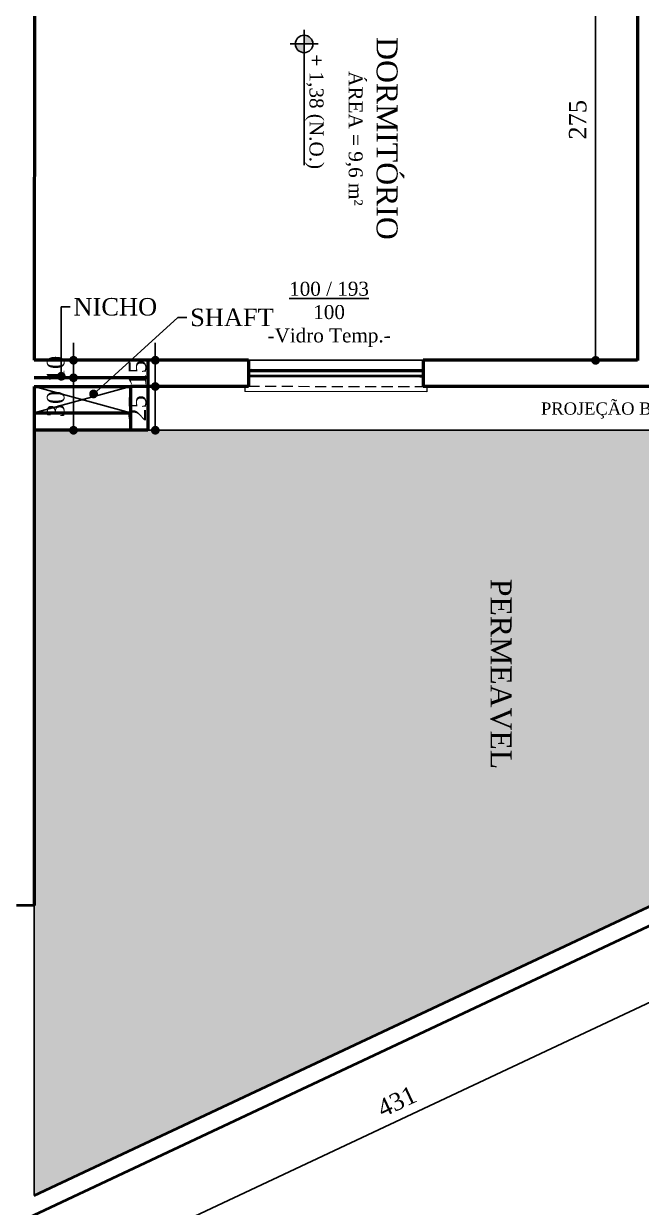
# Model space of a CAD drawing. Header units: centimetres. Extents: x -48696 to 156237, y -5617 to 29024.
# Drawn here: x -19625 to -19272, y 19150 to 19826 of the extents above; entities that cross this region are included whole.
import ezdxf
from ezdxf import colors
from ezdxf.entities.mleader import LeaderData, LeaderLine
from ezdxf.math import Vec2, Vec3

# ---------------------------------------------------------------- set-up
doc = ezdxf.new("R2010")
doc.units = ezdxf.units.CM
doc.linetypes.add('HIDDEN', pattern=[9.525, 6.35, -3.175])
doc.layers.add('A0 BV', color=7, linetype='Continuous', plot=False)
for name, color, linetype in [('ACESSORIOS', 2, 'Continuous'), ('Hachuria - Moveis', 1, 'Continuous'), ('Piso', 55, 'Continuous'), ('PN010', 1, 'Continuous'), ('PN060', 6, 'Continuous'), ('Portas-Cotas', 2, 'Continuous'), ('Texto', 2, 'Continuous')]:
    doc.layers.add(name, color=color, linetype=linetype)
for name, color, linetype, lineweight in [('Hachura', 1, 'Continuous', 9), ('Parede Baixa', 5, 'Continuous', 50), ('Parede Corte', 4, 'Continuous', 40), ('Portas - Janelas', 2, 'Continuous', 20), ('Projeção Janela', 15, 'HIDDEN', 9)]:
    doc.layers.add(name, color=color, linetype=linetype, lineweight=lineweight)
doc.styles.add('Valéria', font='romantic.ttf', dxfattribs={"height": 10})
doc.dimstyles.new('Cota - 50', dxfattribs={"dimtxt": 10, "dimasz": 5, "dimexe": 10, "dimexo": 20, "dimgap": 5, "dimtad": 1, "dimtxsty": 'Valéria', "dimblk": 'DOT', "dimcen": 0, "dimclrd": 12, "dimclre": 12, "dimclrt": 2, "dimazin": 2, "dimtfac": 1, "dimtix": 1, "dimtmove": 0, "dimatfit": 3, "dimldrblk": 'DOT', "dimfxl": 1, "dimarcsym": 0})

# ---------------------------------------------------------------- blocks, each defined once
blk = doc.blocks.new('_Dot')
at = {"color": 0, "linetype": 'ByBlock', "lineweight": -2}
blk.add_line((-0.5, 0), (-1, 0), dxfattribs=at)
at = {"color": 0, "linetype": 'ByBlock', "const_width": 0.5}
blk.add_lwpolyline([(-0.25, 0, 1), (0.25, 0, 1)], format="xyb", close=True, dxfattribs=at)
blk = doc.blocks.new('*D919')
at = {"color": 12, "lineweight": -2, "transparency": 16777216}
for p, q in [((-18501.39, 19648.51), (-18437.79, 19513.11)), ((-20858.77, 18387.11), (-18446.57, 19520.03)), ((-20922.64, 18511.34), (-20859.05, 18375.93))]:
    blk.add_line(p, q, dxfattribs=at)
at = {"layer": 'Defpoints', "color": 0, "transparency": 16777216}
for p in [(-18509.89, 19666.62), (-18442.04, 19522.16), (-20931.14, 18529.44)]:
    blk.add_point(p, dxfattribs=at)
at = {"color": 12, "lineweight": -2, "transparency": 16777216, "xscale": 5, "yscale": 5, "zscale": 5}
for p, rotation in [((-18442.04, 19522.16), 25.15779224117076), ((-20863.3, 18384.98), 205.1577922411708)]:
    blk.add_blockref('_Dot', p, dxfattribs=dict(at, rotation=rotation))
at = {"color": 2, "transparency": 16777216, "insert": (-19657, 18962.8), "char_height": 10, "attachment_point": 5, "rotation": 25.15779, "style": 'Valéria'}
blk.add_mtext('2675', dxfattribs=at)
blk = doc.blocks.new('*D958')
at = {"color": 12, "lineweight": -2, "transparency": 16777216}
for p, q in [((-19220.94, 19310.57), (-19208.36, 19283.77)), ((-19217.13, 19290.7), (-19598.2, 19111.73)), ((-19611.06, 19127.34), (-19598.47, 19100.55))]:
    blk.add_line(p, q, dxfattribs=at)
at = {"layer": 'Defpoints', "color": 0, "transparency": 16777216}
for p in [(-19229.44, 19328.67), (-19619.56, 19145.45), (-19602.72, 19109.6)]:
    blk.add_point(p, dxfattribs=at)
at = {"color": 12, "lineweight": -2, "transparency": 16777216, "xscale": 5, "yscale": 5, "zscale": 5}
for p, rotation in [((-19212.61, 19292.82), 25.15779151791207), ((-19602.72, 19109.6), 205.1577915179121)]:
    blk.add_blockref('_Dot', p, dxfattribs=dict(at, rotation=rotation))
at = {"color": 2, "transparency": 16777216, "insert": (-19411.96, 19210.36), "char_height": 10, "attachment_point": 5, "rotation": 25.15779, "style": 'Valéria'}
blk.add_mtext('431', dxfattribs=at)
blk = doc.blocks.new('*D1030')
at = {"color": 12, "lineweight": -2, "transparency": 16777216}
for p, q in [((-19596.93, 19638.95), (-19596.93, 19643.95)), ((-19574.35, 19633.95), (-19606.93, 19633.95)), ((-19596.93, 19633.95), (-19596.93, 19623.95)), ((-19574.36, 19623.95), (-19606.93, 19623.95)), ((-19596.93, 19618.95), (-19596.93, 19613.95))]:
    blk.add_line(p, q, dxfattribs=at)
at = {"layer": 'Defpoints', "color": 0, "transparency": 16777216}
for p in [(-19554.35, 19633.95), (-19596.93, 19623.95), (-19554.36, 19623.95)]:
    blk.add_point(p, dxfattribs=at)
at = {"color": 12, "lineweight": -2, "transparency": 16777216, "xscale": 5, "yscale": 5, "zscale": 5}
for p, rotation in [((-19596.93, 19633.95), 270), ((-19596.93, 19623.95), 90)]:
    blk.add_blockref('_Dot', p, dxfattribs=dict(at, rotation=rotation))
at = {"color": 2, "transparency": 16777216, "insert": (-19607.04, 19628.95), "char_height": 10, "attachment_point": 5, "rotation": 90, "style": 'Valéria'}
blk.add_mtext('10', dxfattribs=at)
blk = doc.blocks.new('*D1031')
at = {"color": 12, "lineweight": -2, "transparency": 16777216}
for p, q in [((-19574.36, 19623.95), (-19606.93, 19623.95)), ((-19596.93, 19618.95), (-19596.93, 19598.95)), ((-19574.35, 19593.95), (-19606.93, 19593.95))]:
    blk.add_line(p, q, dxfattribs=at)
at = {"layer": 'Defpoints', "color": 0, "transparency": 16777216}
for p in [(-19554.36, 19623.95), (-19596.93, 19593.95), (-19554.35, 19593.95)]:
    blk.add_point(p, dxfattribs=at)
at = {"color": 12, "lineweight": -2, "transparency": 16777216, "xscale": 5, "yscale": 5, "zscale": 5}
for p, rotation in [((-19596.93, 19623.95), 90), ((-19596.93, 19593.95), 270)]:
    blk.add_blockref('_Dot', p, dxfattribs=dict(at, rotation=rotation))
at = {"color": 2, "transparency": 16777216, "insert": (-19607.04, 19608.95), "char_height": 10, "attachment_point": 5, "rotation": 90, "style": 'Valéria'}
blk.add_mtext('30', dxfattribs=at)
blk = doc.blocks.new('*D1032')
at = {"color": 12, "lineweight": -2, "transparency": 16777216}
for p, q in [((-19550.13, 19638.95), (-19550.13, 19643.95)), ((-19550.13, 19633.95), (-19550.13, 19618.95)), ((-19534.35, 19633.95), (-19540.13, 19633.95)), ((-19534.35, 19618.95), (-19540.13, 19618.95)), ((-19550.13, 19613.95), (-19550.13, 19608.95))]:
    blk.add_line(p, q, dxfattribs=at)
at = {"layer": 'Defpoints', "color": 0, "transparency": 16777216}
for p in [(-19554.35, 19633.95), (-19554.35, 19618.95), (-19550.13, 19618.95)]:
    blk.add_point(p, dxfattribs=at)
at = {"color": 12, "lineweight": -2, "transparency": 16777216, "xscale": 5, "yscale": 5, "zscale": 5}
for p, rotation in [((-19550.13, 19633.95), 270), ((-19550.13, 19618.95), 90)]:
    blk.add_blockref('_Dot', p, dxfattribs=dict(at, rotation=rotation))
at = {"color": 2, "transparency": 16777216, "insert": (-19560.32, 19626.45), "char_height": 10, "attachment_point": 5, "rotation": 90, "style": 'Valéria'}
blk.add_mtext('15', dxfattribs=at)
blk = doc.blocks.new('*D1033')
at = {"color": 12, "lineweight": -2, "transparency": 16777216}
for p, q in [((-19534.35, 19618.95), (-19540.13, 19618.95)), ((-19550.13, 19613.95), (-19550.13, 19598.95)), ((-19534.35, 19593.95), (-19540.13, 19593.95))]:
    blk.add_line(p, q, dxfattribs=at)
at = {"layer": 'Defpoints', "color": 0, "transparency": 16777216}
for p in [(-19554.35, 19618.95), (-19554.35, 19593.95), (-19550.13, 19593.95)]:
    blk.add_point(p, dxfattribs=at)
at = {"color": 12, "lineweight": -2, "transparency": 16777216, "xscale": 5, "yscale": 5, "zscale": 5}
for p, rotation in [((-19550.13, 19618.95), 90), ((-19550.13, 19593.95), 270)]:
    blk.add_blockref('_Dot', p, dxfattribs=dict(at, rotation=rotation))
at = {"color": 2, "transparency": 16777216, "insert": (-19560.32, 19606.45), "char_height": 10, "attachment_point": 5, "rotation": 90, "style": 'Valéria'}
blk.add_mtext('25', dxfattribs=at)
blk = doc.blocks.new('*D1190')
at = {"layer": 'A0 BV', "color": 12, "lineweight": -2, "transparency": 16777216}
for p, q in [((-19294.27, 19908.89), (-19308.32, 19908.89)), ((-19298.32, 19903.89), (-19298.32, 19638.89)), ((-19294.35, 19633.89), (-19308.32, 19633.89))]:
    blk.add_line(p, q, dxfattribs=at)
at = {"layer": 'Defpoints', "color": 0, "transparency": 16777216}
for p in [(-19274.27, 19908.89), (-19298.32, 19633.89), (-19274.35, 19633.89)]:
    blk.add_point(p, dxfattribs=at)
at = {"layer": 'A0 BV', "color": 12, "lineweight": -2, "transparency": 16777216, "xscale": 5, "yscale": 5, "zscale": 5}
for p, rotation in [((-19298.32, 19908.89), 90), ((-19298.32, 19633.89), 270)]:
    blk.add_blockref('_Dot', p, dxfattribs=dict(at, rotation=rotation))
at = {"layer": 'A0 BV', "color": 2, "transparency": 16777216, "insert": (-19308.51, 19771.39), "char_height": 10, "attachment_point": 5, "rotation": 90, "style": 'Valéria'}
blk.add_mtext('275', dxfattribs=at)

msp = doc.modelspace()

# ---------------------------------------------------------------- hatches: boundary and pattern name
h = msp.add_hatch()
h.set_pattern_fill('GRASS2', color=74, scale=15, angle=-90, pattern_type=2)
h.set_pattern_definition([(270, (-32249.861, 3884.289), (15, -15), [2.25, -0.45, 0.6, -0.45, 2.25, -9]), (270, (-32249.411, 3885.039), (15, -15), [1.5, -1.125, 2.25, -1.125, 1.5, -7.5]), (270, (-32243.411, 3879.789), (15, -15), [1.875, -0.75, 1.875, -10.5]), (270, (-32240.411, 3887.289), (15, -15), [0.75, -1.5, 0.75, -12]), (360, (-32240.411, 3885.789), (15, 15), [1.35, -13.65]), (360, (-32249.411, 3881.289), (15, 15), [1.5, -13.5]), (360, (-32243.411, 3877.539), (15, 15), [1.5, -13.5]), (315, (-32249.561, 3879.339), (15, -8e-15), [1.5, -19.713203]), (45, (-32249.561, 3883.239), (8e-15, 15), [1.5, -19.713203]), (333.43495, (-32249.486, 3879.789), (15, -8e-10), [1.5, -32.04102]), (345.963757, (-32249.411, 3880.539), (15, -5e-10), [1.5, -60.346584]), (345.963757, (-32243.411, 3876.789), (15, -5e-10), [1.2, -60.646584]), (345.963757, (-32240.411, 3885.489), (15, -5e-10), [1.05, -60.796584]), (14.036243, (-32249.411, 3882.039), (15, 5e-10), [1.5, -60.346584]), (14.036243, (-32243.411, 3878.289), (15, 5e-10), [1.2, -60.646584]), (14.036243, (-32240.411, 3886.089), (15, 5e-10), [1.05, -60.796584]), (26.56505, (-32249.486, 3882.789), (15, 6e-09), [1.5, -32.041002])])
h.paths.add_polyline_path([(-18944.33244, 19479.14827), (-18944.36538, 19593.95304), (-19129.42334, 19593.95304), (-19129.42334, 19394.69711), (-19112.38241, 19394.69711), (-18970.09183, 19461.52599), (-18972.21739, 19466.05169)])
h.paths.add_polyline_path([(-19229.42334, 19394.69711), (-19229.42334, 19593.95304), (-19619.36541, 19593.95304), (-19619.49261, 19156.5253), (-19239.44069, 19335.02231), (-19239.42334, 19394.69711)])
at = {"layer": 'Portas - Janelas'}
h = msp.add_hatch(color=256, dxfattribs=at)
edge = h.paths.add_edge_path()
edge.add_arc((-19465.02172, 19814.72962), 5, 0, 90)
edge.add_line((-19465.02172, 19819.72962), (-19465.02172, 19814.72962))
edge.add_line((-19465.02172, 19814.72962), (-19460.02172, 19814.72962))
edge = h.paths.add_edge_path()
edge.add_arc((-19465.02172, 19814.72962), 5, 180, 270)
edge.add_line((-19465.02172, 19809.72962), (-19465.02172, 19814.72962))
edge.add_line((-19465.02172, 19814.72962), (-19470.02172, 19814.72962))

# ---------------------------------------------------------------- linework, layer by layer
msp.add_line((-19554.35378, 19593.95304), (-19229.42334, 19593.95304))
at = {"color": 4}
msp.add_line((-19619.44441, 19322.26807), (-19619.49261, 19156.5253), dxfattribs=at)
at = {"layer": 'ACESSORIOS'}
msp.add_line((-19396.85377, 19633.95304), (-19496.87499, 19633.95304), dxfattribs=at)
at = {"layer": 'Hachura'}
for p, q in [((-19496.86711, 19624.59448), (-19494.86711, 19624.59165)), ((-19496.86145, 19628.59447), (-19494.86145, 19628.59164)), ((-19496.36216, 19628.09377), (-19496.3664, 19625.09377)), ((-19496.3664, 19625.09377), (-19494.8664, 19625.09165)), ((-19496.36569, 19625.59377), (-19397.36579, 19625.45376)), ((-19496.36287, 19627.59377), (-19397.36297, 19627.45376)), ((-19496.36216, 19628.09377), (-19494.86216, 19628.09164))]:
    msp.add_line(p, q, dxfattribs=at)
at = {"layer": 'Hachuria - Moveis'}
for p, q in [((-19396.86721, 19624.45305), (-19398.86721, 19624.45588)), ((-19397.3665, 19624.95376), (-19398.8665, 19624.95588)), ((-19397.36226, 19627.95376), (-19398.86226, 19627.95588)), ((-19396.86155, 19628.45305), (-19398.86155, 19628.45588)), ((-19397.36226, 19627.95376), (-19397.3665, 19624.95376))]:
    msp.add_line(p, q, dxfattribs=at)
msp.add_circle((-19465.02172, 19814.72962), 5, dxfattribs=at)
at = {"layer": 'Parede Baixa'}
for p, q in [((-19619.27383, 19908.88907), (-19619.35378, 19633.95304)), ((-19274.27382, 19908.88907), (-19274.35379, 19633.85563)), ((-19496.85377, 19633.95304), (-19619.35378, 19633.95304)), ((-19554.35378, 19633.95304), (-19554.35378, 19593.95304)), ((-19496.85377, 19633.95304), (-19496.85377, 19618.95304)), ((-19274.35377, 19633.95304), (-19396.85377, 19633.95304)), ((-19396.85377, 19633.95304), (-19396.85377, 19618.95304)), ((-19619.35814, 19618.95304), (-19619.44441, 19322.26807)), ((-19619.35814, 19618.95304), (-19564.35378, 19618.95304)), ((-19554.35669, 19623.95304), (-19619.35668, 19623.97194)), ((-19564.35378, 19618.95304), (-19564.35378, 19593.95304)), ((-19496.85377, 19618.95304), (-19564.35378, 19618.95304)), ((-19259.35813, 19618.95304), (-19396.85377, 19618.95304)), ((-19619.35378, 19603.95304), (-19564.35378, 19603.95304)), ((-19554.35378, 19593.95304), (-19619.36541, 19593.95304))]:
    msp.add_line(p, q, dxfattribs=at)
at = {"layer": 'Parede Corte'}
for p, q in [((-19619.49261, 19156.5253), (-19239.44069, 19335.02231)), ((-20942.09276, 18524.29857), (-19229.44254, 19328.67008)), ((-19619.44441, 19322.26807), (-19629.44626, 19322.26807))]:
    msp.add_line(p, q, dxfattribs=at)
at = {"layer": 'Piso'}
for p, q in [((-19494.86711, 19624.59165), (-19398.86721, 19624.45588)), ((-19494.8664, 19625.09165), (-19398.8665, 19624.95588)), ((-19494.86216, 19628.09164), (-19398.86226, 19627.95588)), ((-19494.86145, 19628.59164), (-19398.86155, 19628.45588)), ((-19619.35378, 19618.95304), (-19564.35378, 19603.95304)), ((-19564.35378, 19618.95304), (-19619.35378, 19603.95304))]:
    msp.add_line(p, q, dxfattribs=at)
at = {"layer": 'PN010'}
for p, q in [((-19465.02172, 19822.72962), (-19465.02172, 19745.49987)), ((-19457.02172, 19814.72962), (-19473.02172, 19814.72962))]:
    msp.add_line(p, q, dxfattribs=at)
at = {"layer": 'Portas - Janelas'}
for p, q in [((-19498.87488, 19619.09731), (-19498.87913, 19616.09731)), ((-19394.87499, 19618.95023), (-19394.87923, 19615.95023)), ((-19394.87923, 19615.95023), (-19498.87913, 19616.09731))]:
    msp.add_line(p, q, dxfattribs=at)
at = {"layer": 'Projeção Janela'}
msp.add_line((-19496.87489, 19619.09448), (-19396.87499, 19618.95306), dxfattribs=at)

# ---------------------------------------------------------------- texts
at = {"layer": 'Portas-Cotas', "char_height": 12, "attachment_point": 2, "rotation": 270, "style": 'Valéria'}
for s, insert in [('DORMITÓRIO\\P{\\H0.6667x;ÁREA = 9,6 m²}', (-19411.52866, 19760.69936)), ('PERMEAVEL', (-19346.38012, 19454.64713))]:
    msp.add_mtext(s, dxfattribs=dict(at, insert=insert))
at = {"layer": 'Portas-Cotas', "insert": (-19525.77443, 19678.70664), "char_height": 8, "attachment_point": 1, "rotation": 0.08473218, "style": 'Valéria'}
msp.add_mtext_dynamic_manual_height_columns('\\pxqc;{\\L100 / 193\\P}100\\P-Vidro Temp.-', width=150, gutter_width=50, heights=[0], dxfattribs=at)
at = {"layer": 'Texto', "insert": (-19453.91521, 19808.76614), "char_height": 8, "attachment_point": 1, "rotation": 270, "style": 'Valéria'}
msp.add_mtext('+ 1,38 (N.O.)', dxfattribs=at)
at = {"layer": 'Texto', "insert": (-19329.52227, 19609.85656), "char_height": 7, "attachment_point": 1, "style": 'Valéria'}
msp.add_mtext('{\\C1;PROJEÇÃO BEIRAL}', dxfattribs=at)

# ---------------------------------------------------------------- dimensions: what is measured, and where the dimension line sits
for p1, p2, distance, picture, middle in [((-20931.144, 18529.44082), (-18509.8918, 19666.61777), -159.59861, '*D919', (-19657.0034, 18962.7956)), ((-19229.44254, 19328.67008), (-19619.55808, 19145.44655), 39.60276, '*D958', (-19411.95982, 19210.35738))]:
    dim = msp.add_aligned_dim(p1=p1, p2=p2, distance=distance, dimstyle='Cota - 50')
    dim.commit()
    dim.dimension.update_dxf_attribs({"geometry": picture, "text_midpoint": middle})
for base, p2, picture, middle in [((-19596.92585, 19623.95304), (-19554.35669, 19623.95304), '*D1030', (-19607.0368, 19628.95304)), ((-19550.12588, 19618.95304), (-19554.35378, 19618.95304), '*D1032', (-19560.31819, 19626.45304))]:
    dim = msp.add_linear_dim(base=base, p1=(-19554.35378, 19633.95304), p2=p2, angle=270, dimstyle='Cota - 50')
    dim.commit()
    dim.dimension.update_dxf_attribs({"geometry": picture, "text_midpoint": middle})
for base, p1, picture, middle in [((-19596.92585, 19593.95304), (-19554.35669, 19623.95304), '*D1031', (-19607.0368, 19608.95304)), ((-19550.12588, 19593.95304), (-19554.35378, 19618.95304), '*D1033', (-19560.31819, 19606.45304))]:
    dim = msp.add_linear_dim(base=base, p1=p1, p2=(-19554.35378, 19593.95304), angle=270, dimstyle='Cota - 50', override={"dimtmove": 1})
    dim.commit()
    dim.dimension.update_dxf_attribs({"geometry": picture, "text_midpoint": middle})
at = {"layer": 'A0 BV'}
dim = msp.add_linear_dim(base=(-19298.32032, 19633.88908), p1=(-19274.27382, 19908.88907), p2=(-19274.35378, 19633.88908), angle=270, dimstyle='Cota - 50', dxfattribs=at)
dim.commit()
dim.dimension.update_dxf_attribs({"geometry": '*D1190', "text_midpoint": (-19308.51263, 19771.38908)})

# ---------------------------------------------------------------- leaders
at = {"layer": 'Piso'}
ml = msp.add_multileader_mtext('Standard', dxfattribs=at)
ml.set_content('NICHO', color=2, style='Valéria')
ml.set_leader_properties(color=15)
ml.set_arrow_properties(name='DOT')
ml.build(insert=Vec2(0, 0))
ml.multileader.update_dxf_attribs({"dogleg_length": 5, "arrow_head_size": 5})
ctx = ml.context
ctx.base_point, ctx.char_height, ctx.arrow_head_size, ctx.plane_origin = Vec3(-19598.92585, 19664.42098), 10, 5, Vec3(-19603.92585, 19624.79094)
notes = []
notes.append((ctx, [(0, (1, 1, 0), (-19603.92585, 19664.42098), (1, 0), 5, [(0, [(-19603.92585, 19624.79094)], 0, [])])]))
ctx.mtext.insert, ctx.mtext.flow_direction = Vec3(-19596.92585, 19669.52453), 5
at = {"layer": 'PN060'}
ml = msp.add_multileader_mtext('Standard', dxfattribs=at)
ml.set_content('SHAFT', color=2, style='Valéria')
ml.set_leader_properties(color=15)
ml.set_arrow_properties(name='DOT')
ml.build(insert=Vec2(0, 0))
ml.multileader.update_dxf_attribs({"dogleg_length": 5, "arrow_head_size": 5})
ctx = ml.context
ctx.base_point, ctx.char_height, ctx.arrow_head_size, ctx.plane_origin = Vec3(-19532.1998, 19658.35517), 10, 5, Vec3(-19487.57373, 19619.96584)
notes.append((ctx, [(1, (1, 1, 0), (-19537.1998, 19658.35517), (1, 0), 5, [(0, [(-19585.46503, 19614.7043)], 0, [])])]))
ctx.mtext.insert, ctx.mtext.flow_direction = Vec3(-19530.1998, 19663.45872), 5
for ctx, leaders in notes:
    for number, flags, end, landing, length, lines in leaders:
        leader = LeaderData()
        leader.index, (leader.has_last_leader_line, leader.has_dogleg_vector, leader.attachment_direction) = number, flags
        leader.last_leader_point, leader.dogleg_vector, leader.dogleg_length = Vec3(end), Vec3(landing), length
        for number, points, colour, breaks in lines:
            line = LeaderLine()
            line.index, line.vertices, line.color, line.breaks = number, Vec3.list(points), colors.encode_raw_color(colour), breaks
            leader.lines.append(line)
        ctx.leaders.append(leader)

doc.saveas('drawing.dxf')
